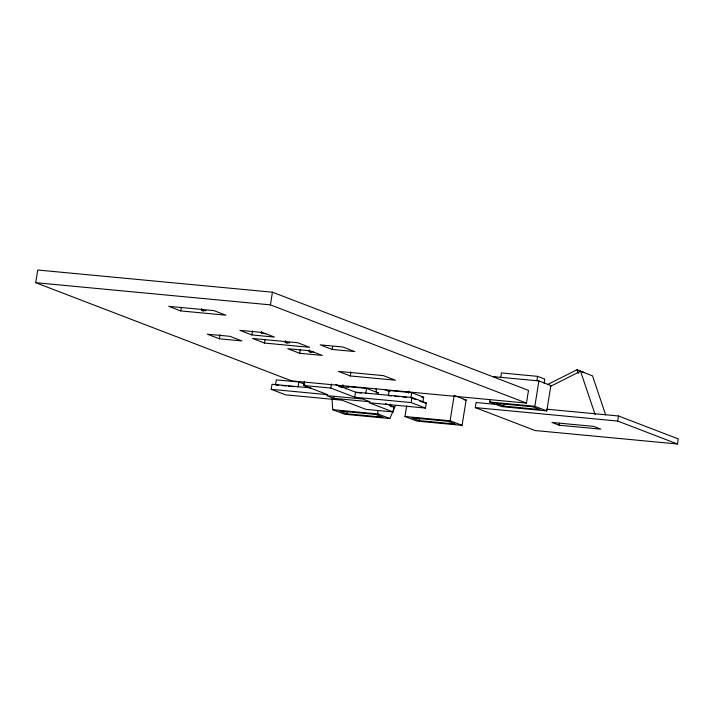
<?xml version="1.0" encoding="UTF-8"?>
<svg xmlns="http://www.w3.org/2000/svg" width="714" height="714" viewBox="0 0 714 714"><rect width="100%" height="100%" fill="white"/><g stroke="black" fill="none" stroke-linecap="round" stroke-linejoin="round"><path stroke-width="1.07" d="M35.7 282.69L37.735 270.008L272.453 292.196L528.494 390.406L526.468 403.089L291.74 380.901L35.7 282.69L270.419 304.878L526.468 403.089M180.74 310.92L168.781 306.333L213.914 310.599L225.883 315.186L180.74 310.92L181.231 307.877M203.544 311.108L201.464 310.304L201.732 308.618M219.359 338.784L207.39 334.197L229.962 336.33L241.93 340.917L219.359 338.784L220.01 334.723M251.855 334.937L239.886 330.35L262.457 332.483L274.417 337.07L251.855 334.937L252.497 330.877M261.556 331.564L261.288 333.251L265.795 333.679M270.419 304.878L272.453 292.196M264.492 343.05L252.533 338.463L297.667 342.729L309.635 347.316L264.492 343.05L264.983 340.007M385.498 403.651L393.825 406.846L393.012 411.916L365.925 409.354L341.997 400.179L285.573 394.842L271.213 389.335L272.025 384.266L310.751 387.925M287.207 343.202L285.216 342.434L285.484 340.739M299.71 353.296L287.742 348.709L310.313 350.842L322.282 355.429L299.71 353.296L300.362 349.235M298.05 387.068L298.863 381.999L276.291 379.866L275.479 384.935L278.71 385.239M271.213 389.335L327.637 394.672L303.709 385.489L304.36 381.437M311.224 352.413L309.144 351.609L309.412 349.922M332.206 349.449L320.238 344.862L342.809 346.995L354.778 351.583L332.206 349.449L332.688 346.406M335.767 384.578L355.536 392.156L411.96 397.493L426.312 402.999L425.499 408.069L411.148 402.562L354.724 397.234L330.796 388.05L331.439 383.998M333.893 398.376L326.717 395.618L362.828 399.037L370.004 401.786L333.893 398.376L334.214 396.341M342.506 387.818L342.997 384.775M345.853 389.014L346.263 386.479L366.568 388.398L378.536 392.986L376.394 392.78M350.253 375.948L338.284 371.351L383.427 375.626L395.395 380.214L350.253 375.948L350.904 371.887M346.834 413.781L339.659 411.023L375.769 414.441L382.945 417.19L346.834 413.781L347.174 411.666M354.724 397.234L355.536 392.156M365.755 393.468L366.568 388.398M390.371 406.168L390.692 404.142M455.175 395.788L466.144 400.001L462.074 425.365L416.94 421.099L404.972 416.503L406.668 405.936M408.703 393.253L409.033 391.138M391.549 395.904L388.327 395.601L389.139 390.531L411.71 392.664L410.898 397.734L415.887 399.653M411.148 402.562L411.96 397.493M419.056 420.608L411.88 417.851L447.99 421.269L455.175 424.018L419.056 420.608L419.404 418.466M411.71 392.664L423.679 397.252L422.866 402.33L419.868 401.179M462.074 425.365L450.115 420.778L454.175 395.404M546.728 409.193L618.476 415.976L678.3 438.923L677.488 443.992L535.089 430.533L475.265 407.587L476.077 402.517L498.158 404.597M495.757 377.438L493.767 376.671L538.9 380.937L550.869 385.524L546.808 410.889L501.665 406.623L489.706 402.036L490.045 399.92M500.835 377.001L501.487 372.94L537.597 376.358L544.773 379.107L544.122 383.168M503.789 406.132L496.614 403.383L532.724 406.793L539.9 409.55L503.789 406.132L504.129 403.999M536.946 380.41L537.597 376.358M546.808 410.889L534.84 406.302L538.9 380.937M559.116 425.196L551.94 422.447L593.637 426.383L600.813 429.141L559.116 425.196L559.446 423.17M677.488 443.992L617.664 421.046L618.476 415.976M331.983 398.617L332.751 409.684L344.719 414.272L389.853 418.538L395.529 405.498M547.468 384.596L577.055 369.736L584.239 372.485M550.128 386.524L580.536 371.253L592.495 375.841L605.668 414.914M201.464 310.304L205.98 310.733M285.216 342.434L289.732 342.863M309.144 351.609L313.66 352.038M489.706 402.036L534.84 406.302M463.939 399.786L466.144 400.001M303.709 385.489L330.796 388.05M421.528 397.046L423.679 397.252M281.932 385.542L286.225 385.953M288.376 386.158L293.749 386.667M356.955 392.638L361.355 393.057M394.78 396.216L399.072 396.618M402.303 396.922L406.596 397.332M424.107 402.785L426.312 402.999M475.265 407.587L617.664 421.046M425.499 408.069L369.076 402.741L393.012 411.916M390.576 406.534L393.825 406.846M332.751 409.684L377.893 413.95L389.853 418.538M404.972 416.503L450.115 420.778M383.837 389.3L389.987 391.665M347.058 386.783L348.655 387.399M342.541 386.354L344.139 386.97M338.525 386.283L341.515 387.434M298.863 381.999L304.842 384.293M580.536 371.253L595.128 414.548M577.055 369.736L578.304 373.422M376.126 388.496L376.358 391.816M377.661 410.63L377.893 413.95"/></g></svg>
